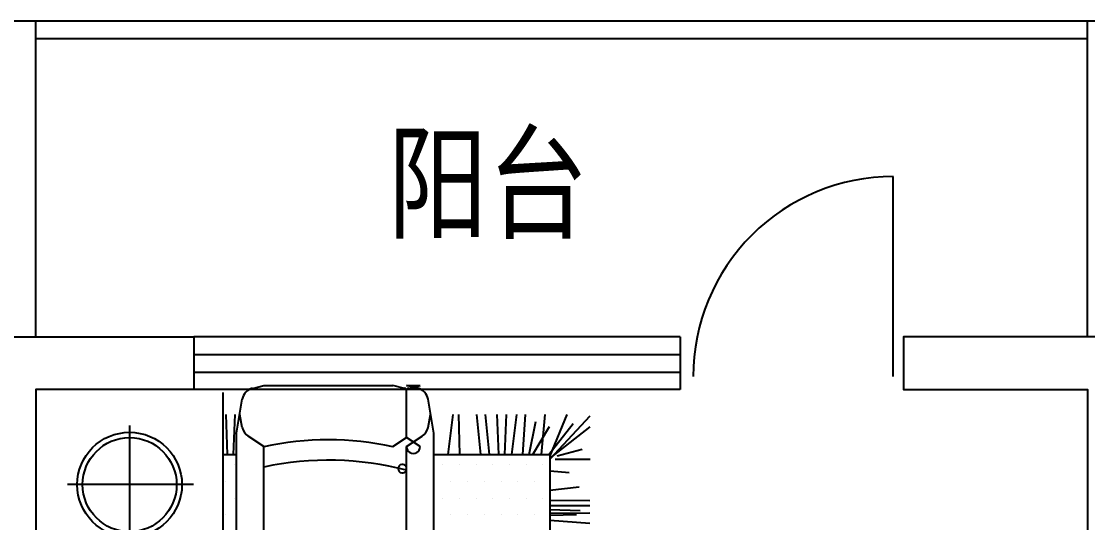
# Model space of a CAD drawing. Extents: x -355483 to -326583, y -641147 to -611949.
# Drawn here: x -337439 to -333383, y -613855 to -611949 of the extents above; entities that cross this region are included whole.
import ezdxf
from ezdxf.enums import TextEntityAlignment as Align

# ---------------------------------------------------------------- set-up
doc = ezdxf.new("R2010")
doc.units = 0
doc.header["$LTSCALE"] = 1000
doc.header["$MEASUREMENT"] = 0
doc.layers.get('0').update_dxf_attribs({"linetype": 'CONTINUOUS'})
for name, color, linetype in [('JG', 8, 'CONTINUOUS'), ('PUB_DIM', 3, 'CONTINUOUS'), ('PUB_TEXT', 7, 'CONTINUOUS'), ('WALL', 2, 'CONTINUOUS'), ('WINDOW', 3, 'CONTINUOUS'), ('WINDOW_TEXT', 7, 'CONTINUOUS')]:
    doc.layers.add(name, color=color, linetype=linetype)
doc.layers.get('PUB_DIM').off()
doc.styles.add('-黑体', font='simhei.ttf', dxfattribs={"width": 0.7})
doc.styles.add('SIMPLEX', font='SIMPLEX.SHX')

# ---------------------------------------------------------------- blocks, each defined once
blk = doc.blocks.new('A$C651D3A54')
at = {"layer": 'JG'}
for p, q in [((278.8, 1966.8), (116, 2119.4)), ((275.9, 1966.8), (157.8, 2119.4)), ((280.3, 1986.3), (280.3, 2119.4)), ((435.9, 1965.2), (437.6, 2117.8)), ((456.5, 1965.2), (456.5, 2117.8)), ((485.3, 1965.2), (483.6, 2117.8)), ((511.8, 1965.2), (523.9, 2117.8)), ((267.4, 1993.3), (241.9, 2089.3)), ((398.1, 1965.2), (385.5, 2077.2)), ((472, 1965.2), (475.8, 2081.4)), ((267.9, 1966.8), (110.3, 2032.2)), ((263, 1962.5), (145, 2054.1)), ((324.7, 1966.8), (330.4, 2039.1)), ((493.3, 1965.2), (490.9, 2067.2)), ((263, 1934.6), (110.3, 1948.6)), ((263, 1900.9), (155.6, 1964.5)), ((263, 1887.3), (137.6, 1911.9)), ((301.3, 1939.5), (301.3, 1939.5)), ((364.9, 1907.7), (364.9, 1907.7)), ((428.5, 1939.5), (428.5, 1939.5)), ((492.1, 1907.7), (492.1, 1907.7)), ((263, 1863.6), (110.3, 1873.4)), ((301.3, 1875.9), (301.3, 1875.9)), ((428.5, 1875.9), (428.5, 1875.9)), ((263, 1821.4), (110.3, 1840.8)), ((364.9, 1844.1), (364.9, 1844.1)), ((492.1, 1844.1), (492.1, 1844.1)), ((263, 1794.3), (110.3, 1800.6)), ((301.3, 1812.3), (301.3, 1812.3)), ((428.5, 1812.3), (428.5, 1812.3)), ((263, 1771.6), (110.3, 1765.9)), ((301.3, 1748.7), (301.3, 1748.7)), ((364.9, 1780.5), (364.9, 1780.5)), ((428.5, 1748.7), (428.5, 1748.7)), ((492.1, 1780.5), (492.1, 1780.5)), ((263, 1736.9), (110.3, 1721.3)), ((263, 1703.6), (110.3, 1688.6)), ((364.9, 1716.9), (364.9, 1716.9)), ((492.1, 1716.9), (492.1, 1716.9)), ((301.3, 1685.1), (301.3, 1685.1)), ((428.5, 1685.1), (428.5, 1685.1)), ((263, 1623.1), (110.3, 1619.5)), ((364.9, 1653.3), (364.9, 1653.3)), ((492.1, 1653.3), (492.1, 1653.3)), ((263, 1579.3), (110.3, 1598.6)), ((301.3, 1621.5), (301.3, 1621.5)), ((364.9, 1589.7), (364.9, 1589.7)), ((428.5, 1621.5), (428.5, 1621.5)), ((492.1, 1589.7), (492.1, 1589.7)), ((301.3, 1557.9), (301.3, 1557.9)), ((428.5, 1557.9), (428.5, 1557.9)), ((180.9, 1524.1), (52.5, 1502.7)), ((159.9, 1502.4), (110.4, 1512.3)), ((657.5, 1524.1), (180.9, 1524.1)), ((364.9, 1526.1), (364.9, 1526.1)), ((492.1, 1526.1), (492.1, 1526.1)), ((0, 1420.7), (0, 1472.4)), ((10.9, 1428.9), (0, 1472.4)), ((10.9, 1464.2), (0, 1420.7)), ((232.6, 1420.7), (192.8, 1480.4)), ((232.6, 1472.4), (198.1, 1420.7)), ((198.1, 1420.7), (13.7, 1420.7)), ((232.6, 1369), (198.1, 1420.7)), ((594.4, 1420.7), (232.6, 1420.7)), ((10.9, 1412.5), (0, 1369)), ((0, 877.9), (0, 1369)), ((10.9, 834.4), (0, 877.9)), ((232.6, 877.9), (192.8, 818.2)), ((594.4, 877.9), (232.6, 877.9)), ((180.9, 774.6), (52.5, 796)), ((159.9, 796.2), (110.4, 786.3)), ((657.5, 774.6), (180.9, 774.6)), ((263, 762.9), (110.3, 769.3)), ((263, 740.2), (110.3, 734.5)), ((301.3, 765.2), (301.3, 765.2)), ((364.9, 733.4), (364.9, 733.4)), ((428.5, 765.2), (428.5, 765.2)), ((492.1, 733.4), (492.1, 733.4)), ((15.8, 723.7), (15.8, 11.4)), ((738.5, 723.7), (26.2, 723.7)), ((377.1, 610), (377.1, 130.7)), ((152.4, 367.5), (612.2, 367.5)), ((15.8, 11.4), (738.5, 11.4))]:
    blk.add_line(p, q, dxfattribs=at)
for points in [[(263, 1524.1), (263, 1965.2), (3141, 1965.2), (3141, 1524.1)], [(263, 723.7), (263, 774.6)]]:
    blk.add_lwpolyline(points, dxfattribs=at)
for radius in [199.1, 178.8]:
    blk.add_circle((377.1, 367.5), radius, dxfattribs=at)
for centre, radius, start, end in [((61, 1451.7), 51.7, 99.4623, 165.9638), ((149.8, 1451.7), 51.7, 33.6901, 78.6901), ((232.6, 1446.5), 25.8, 270, 90), ((61, 1441.4), 51.7, 194.0362, 203.5998), ((61, 1400), 51.7, 156.4002, 165.9638), ((1463.5, 1123.5), 1179.2, 165.4009, 192.018), ((316.3, 1405.5), 16.4, 111.8537, 68.1463), ((1386, 1123.5), 1179.2, 167.982, 192.018), ((61, 846.9), 51.7, 194.0362, 260.5377), ((149.8, 846.9), 51.7, 281.3099, 326.3099)]:
    blk.add_arc(centre, radius, start, end, dxfattribs=at)
blk = doc.blocks.new('_DBLK')
blk.add_line((-0.45, 0), (-0.45, -0.95))
blk.add_arc((-0.45, 0), 0.95, 270, 0)
at = {"layer": 'WINDOW_TEXT', "style": 'SIMPLEX', "flags": 9}
blk.add_attdef('A', text='', height=1, dxfattribs=at).set_placement((0, 1.5), align=Align.MIDDLE)

msp = doc.modelspace()

# ---------------------------------------------------------------- linework, layer by layer
at = {"layer": 'WALL'}
for p, q in [((-337383.2, -611949), (-337583.2, -611949)), ((-337383.2, -613149), (-337383.2, -611949)), ((-333383.2, -613149), (-333383.2, -611949)), ((-333183.2, -611949), (-333383.2, -611949))]:
    msp.add_line(p, q, dxfattribs=at)
for points in [[(-337383.2, -613149), (-336783.2, -613149), (-336783.2, -613349), (-337383.2, -613349), (-337383.2, -614849), (-337583.2, -614849), (-337583.2, -613149)], [(-333383.2, -613149), (-334083.2, -613149), (-334083.2, -613349), (-333383.2, -613349), (-333383.2, -615149), (-333183.2, -615149), (-333183.2, -613149)]]:
    msp.add_lwpolyline(points, close=True, dxfattribs=at)
at = {"layer": 'WINDOW'}
for p, q in [((-333383.2, -611949), (-337383.2, -611949)), ((-333383.2, -612015), (-337383.2, -612015)), ((-334933.2, -613149), (-336783.2, -613149)), ((-334933.2, -613149), (-334933.2, -613349)), ((-336783.2, -613215.7), (-334933.2, -613215.7)), ((-336783.2, -613282.4), (-334933.2, -613282.4)), ((-334933.2, -613349), (-336783.2, -613349))]:
    msp.add_line(p, q, dxfattribs=at)

# ---------------------------------------------------------------- block references
at = {"layer": 'PUB_DIM', "rotation": 270}
msp.add_blockref('A$C651D3A54', (-337394.5, -613333.3), dxfattribs=at)
at = {"layer": 'WINDOW', "xscale": -800, "yscale": -800, "zscale": 800}
msp.add_blockref('_DBLK', (-334483.2, -613299), dxfattribs=at)

# ---------------------------------------------------------------- texts
at = {"layer": 'PUB_TEXT', "linetype": 'Continuous', "style": '-黑体', "width": 0.8}
msp.add_text('阳台', height=350, dxfattribs=at).set_placement((-336046.1, -612738.6))

doc.saveas('drawing.dxf')
